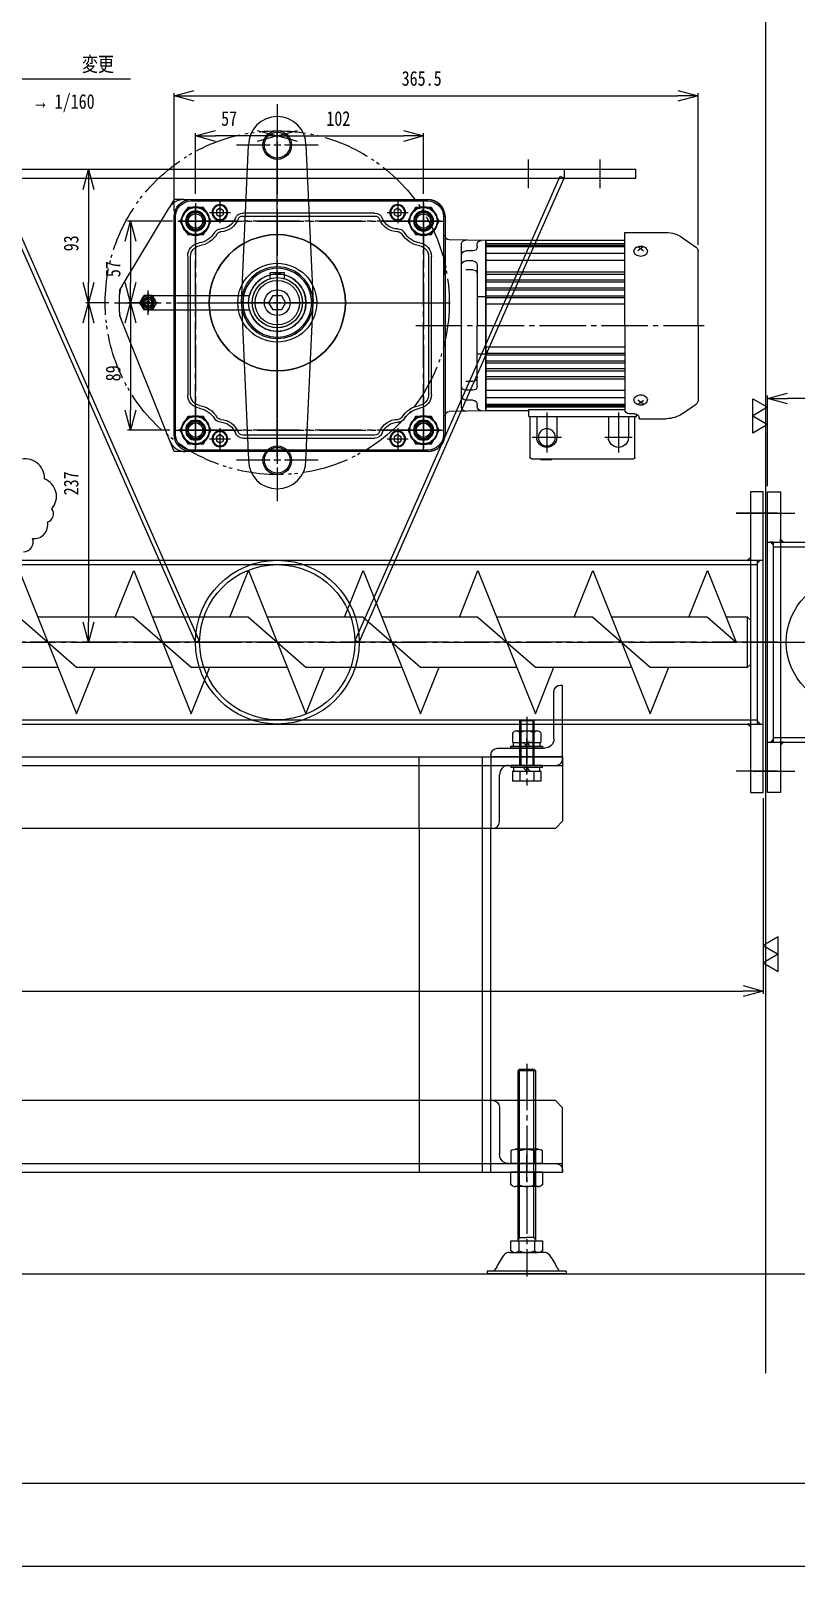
# Model space of a CAD drawing. Units: millimetres at full size. Extents: x -19442 to 19442, y -5866 to 5866.
# Drawn here: x 6519 to 7053, y 4195 to 5267 of the extents above; entities that cross this region are included whole.
import ezdxf
from ezdxf.enums import TextEntityAlignment as Align

# ---------------------------------------------------------------- set-up
doc = ezdxf.new("R2010")
doc.units = ezdxf.units.MM
doc.header["$LTSCALE"] = 3.6
doc.linetypes.add('CHAIN2', pattern=[12, 9, -1, 1, -1])
doc.linetypes.add('DOUBLE_CHAIN2', pattern=[12.8, 9, -1, 0.6, -0.6, 0.6, -1])
for name, color, linetype, lineweight in [('0-2_06_PHANTOM', 2, 'DOUBLE_CHAIN2', 9), ('0-3_04_HIDDEN', 7, 'Continuous', 9), ('0-4_05_CENTER', 2, 'CHAIN2', 9), ('0-5_08_DIM', 3, 'Continuous', 9), ('0-6_0', 2, 'Continuous', 9), ('0-7_10_DRAFT', 1, 'Continuous', 9), ('0-8_03_かくれ線', 5, 'Continuous', 9), ('0-9_04_中心線', 4, 'CHAIN2', 9), ('0-C_01_外形線', 134, 'Continuous', 9), ('0-D_02_細線', 6, 'Continuous', 9), ('0-E_10_補助線', 1, 'Continuous', 9), ('1-0_07_寸法線', 3, 'Continuous', 9), ('1-2_Defpoints', 134, 'Continuous', 9)]:
    doc.layers.add(name, color=color, linetype=linetype, lineweight=lineweight)
doc.styles.add('Arial', font='')
doc.styles.add('ＭＳ ゴシック', font='')
doc.styles.add('ＭＳ Ｐゴシック', font='')
doc.styles.get('Arial').set_extended_font_data('Arial')
doc.styles.get('ＭＳ ゴシック').set_extended_font_data('MS Gothic')
doc.styles.get('ＭＳ Ｐゴシック').set_extended_font_data('MS PGothic')

# ---------------------------------------------------------------- blocks, each defined once
blk = doc.blocks.new('A$C1A3C2C0C_1_1_1')
at = {"layer": '0-6_0', "color": 134}
for p, q in [((-9.815, 11), (9.815, 11)), ((-9.815, 4), (-9.815, 11)), ((-4.908, 4), (-4.908, 11)), ((4.907, 4), (4.907, 11)), ((9.815, 4), (9.815, 11)), ((-11, 1.5), (11, 1.5)), ((-11, 1.5), (-11, 0)), ((-11, 0), (11, 0)), ((9.815, 4), (-9.815, 4)), ((-9.25, 4), (-9.25, 1.5)), ((-5, -31), (-5, 0)), ((-4.188, -31), (-4.188, 0)), ((0, 1.5), (-2.5, 4)), ((0, 4), (2.5, 1.5)), ((4.188, -31), (4.188, 0)), ((5, -31), (5, 0)), ((9.25, 1.5), (9.25, 4)), ((11, 0), (11, 1.5)), ((-5, -31), (5, -31))]:
    blk.add_line(p, q, dxfattribs=at)
at = {"layer": '0-6_0', "color": 134, "linetype": 'CHAIN2'}
blk.add_line((0, -34), (0, 14), dxfattribs=at)
at = {"layer": '0-7_10_DRAFT', "style": 'ＭＳ ゴシック', "width": 1.8}
blk.add_text('BT-M10x35L,SW,PW', height=0.2199, dxfattribs=at).set_placement((5.1, 10.658), align=Align.BOTTOM_LEFT)
blk = doc.blocks.new('M10Nza_1_1_1')
at = {"layer": '0-6_0', "color": 134}
for p, q in [((-7.35, 12), (7.35, 12)), ((-9.8, 4), (-9.8, 10.687)), ((-9.8, 4), (9.8, 4)), ((-9.2, 1.5), (-9.2, 4)), ((-4.9, 4), (-4.9, 10.687)), ((0, 1.5), (-2.5, 4)), ((0, 4), (2.5, 1.5)), ((4.9, 10.687), (4.9, 4)), ((9.2, 4), (9.2, 1.5)), ((9.8, 10.687), (9.8, 4))]:
    blk.add_line(p, q, dxfattribs=at)
at = {"layer": '0-6_0', "color": 134, "linetype": 'CHAIN2'}
blk.add_line((0, 12), (0, 0), dxfattribs=at)
at = {"layer": '0-6_0', "color": 134}
blk.add_lwpolyline([(-11, 1.5), (11, 1.5), (11, 0), (-11, 0)], close=True, dxfattribs=at)
for centre, radius, start, end in [((-7.35, 9.058), 2.942, 33.626, 146.374), ((0, 2.2), 9.8, 60, 120), ((7.35, 9.058), 2.942, 33.626, 146.374)]:
    blk.add_arc(centre, radius, start, end, dxfattribs=at)
at = {"layer": '0-7_10_DRAFT', "style": 'ＭＳ ゴシック', "width": 1.8}
blk.add_text('M10', height=0.9164, dxfattribs=at).set_placement((0.256, 4.117), align=Align.BOTTOM_LEFT)
blk = doc.blocks.new('KK015066_54_5_1')
at = {"layer": '0-6_0', "color": 134}
for p, q in [((1.5, 50), (0, 50)), ((0, 0), (0, 50)), ((6, 12.5), (6, 45.5)), ((0, 0), (50, 0)), ((45.5, 6), (12.5, 6)), ((50, 1.5), (50, 0))]:
    blk.add_line(p, q, dxfattribs=at)
for centre, radius, start, end in [((1.5, 45.5), 4.5, 0, 90), ((12.5, 12.5), 6.5, 180, 270), ((45.5, 1.5), 4.5, 0, 90)]:
    blk.add_arc(centre, radius, start, end, dxfattribs=at)
blk = doc.blocks.new('A$C524B3920_1')
at = {"layer": '0-3_04_HIDDEN'}
for p, q in [((-631, 0), (-631, -290)), ((225, -50), (225, 0)), ((269, 0), (269, -290)), ((-675, -240), (-675, -290)), ((225, -240), (225, -290))]:
    blk.add_line(p, q, dxfattribs=at)
at = {"layer": '0-4_05_CENTER'}
for p, q in [((-600, -12.404), (-600, 6.43)), ((300, -12.404), (300, 6.43)), ((-760, -296.404), (-760, -277.57)), ((300, -296.404), (300, -277.57))]:
    blk.add_line(p, q, dxfattribs=at)
at = {"layer": '0-6_0', "color": 134}
for p, q in [((-675, -6), (325, -6)), ((-675, -45), (-675, -240)), ((-625, -240), (-625, -50)), ((225, -50), (225, -240)), ((275, -240), (275, -50)), ((-785, -284), (325, -284)), ((-675, -290), (-625, -290))]:
    blk.add_line(p, q, dxfattribs=at)
for points in [[(-675, 0), (325, 0), (325, -45), (320, -50), (-670, -50), (-675, -45)], [(-785, -290), (325, -290), (325, -245), (320, -240), (-780, -240), (-785, -245)]]:
    blk.add_lwpolyline(points, close=True, dxfattribs=at)
at = {"layer": '0-3_04_HIDDEN', "rotation": 270}
for p in [(-625, 0), (275, 0)]:
    blk.add_blockref('KK015066_54_5_1', p, dxfattribs=at)
at = {"layer": '0-3_04_HIDDEN', "xscale": -1, "rotation": 270}
for p in [(-625, -290), (275, -290)]:
    blk.add_blockref('KK015066_54_5_1', p, dxfattribs=at)
blk = doc.blocks.new('A$C2E193E39_1')
at = {"layer": '0-6_0'}
for p, q in [((11, 0), (-11, 0)), ((-5.5, 0), (-5.5, -8.9)), ((5.5, 0), (5.5, -8.9)), ((11, 0), (11, -8.9)), ((8.115, -10), (-8.115, -10)), ((11, -8.9), (9.943, -9.51))]:
    blk.add_line(p, q, dxfattribs=at)
blk.add_lwpolyline([(-9.943, -9.51), (-11, -8.9), (-11, 0)], dxfattribs=at)
for centre, radius, start, end in [((-8.115, -6.342), 3.658, 240, 315.63282), ((0, 4.3), 14.3, 247.38013, 292.61986), ((8.115, -6.342), 3.658, 224.36719, 300)]:
    blk.add_arc(centre, radius, start, end, dxfattribs=at)
blk = doc.blocks.new('KC-1275-A-4a_1')
at = {"layer": '0-4_05_CENTER'}
blk.add_line((0, 146.761), (0, -1.794), dxfattribs=at)
at = {"layer": '0-6_0'}
for p, q in [((-6, 142.052), (-5.053, 142.999)), ((-6, 25.499), (-6, 142.052)), ((-5.053, 25.499), (-5.053, 142.999)), ((-5.053, 142.999), (5.053, 142.999)), ((5.053, 25.499), (5.053, 142.999)), ((5.053, 142.999), (6, 142.052)), ((-11, 22.999), (11, 22.999)), ((-11, 16.099), (-11, 22.999)), ((-6, 23.499), (-6, 25.499)), ((-5.053, 25.499), (-6, 23.853)), ((-5.5, 22.999), (-5.5, 16.099)), ((-5.053, 25.499), (0, 25.499)), ((5.053, 25.499), (0, 25.499)), ((5.053, 25.499), (6, 23.853)), ((5.5, 22.999), (5.5, 16.099)), ((6, 25.499), (6, 23.499)), ((11, 22.999), (11, 16.099)), ((-12.075, 14.999), (0, 14.999)), ((-9.943, 15.489), (-11, 16.099)), ((-8.115, 14.999), (7.781, 15.014)), ((12.075, 14.999), (0, 14.999)), ((11, 16.099), (9.943, 15.489)), ((-27.5, 2), (-27.5, 0)), ((27.5, 2), (-27.5, 2)), ((27.5, 0), (-27.5, 0)), ((27.5, 2), (27.5, 0))]:
    blk.add_line(p, q, dxfattribs=at)
blk.add_lwpolyline([(-6, 142.052), (6, 142.052), (6, 25.499)], dxfattribs=at)
for centre, radius, start, end in [((-6.5, 23.499), 0.5, 270, 0), ((6.5, 23.499), 0.5, 180, 270), ((23.979, -16.929), 50, 143.2455, 155.56093), ((-12.075, 9.999), 5, 90, 143.2455), ((-8.115, 18.656), 3.658, 240, 315.63282), ((0, 29.299), 14.3, 247.38013, 292.61986), ((8.115, 18.656), 3.658, 224.36719, 300), ((12.075, 9.999), 5, 36.7545, 90), ((-23.979, -16.929), 50, 24.43907, 36.7545), ((-24.272, 4.999), 3, 270, 335.56093), ((24.272, 4.999), 3, 204.43907, 270)]:
    blk.add_arc(centre, radius, start, end, dxfattribs=at)
at = {"layer": '0-3_04_HIDDEN', "xscale": -1, "rotation": 180}
blk.add_blockref('A$C2E193E39_1', (0, 77), dxfattribs=at)
at = {"layer": '0-6_0'}
blk.add_blockref('A$C2E193E39_1', (0, 71), dxfattribs=at)
blk = doc.blocks.new('A$C741D14CE_1')
at = {"layer": '0-6_0', "rotation": 180}
blk.add_blockref('A$C1A3C2C0C_1_1_1', (300, -6), dxfattribs=at)
at = {"layer": '0-6_0'}
for name, p in [('M10Nza_1_1_1', (300, 6)), ('A$C524B3920_1', (0, 0)), ('KC-1275-A-4a_1', (300, -361))]:
    blk.add_blockref(name, p, dxfattribs=at)
blk = doc.blocks.new('A$C5B70685D_1')
at = {"layer": '0-6_0', "color": 134}
for p, q in [((1.5, 50), (0, 50)), ((0, 0), (0, 50)), ((6, 12.5), (6, 45.5)), ((0, 0), (50, 0)), ((45.5, 6), (12.5, 6)), ((50, 1.5), (50, 0))]:
    blk.add_line(p, q, dxfattribs=at)
for centre, radius, start, end in [((1.5, 45.5), 4.5, 0, 90), ((12.5, 12.5), 6.5, 180, 270), ((45.5, 1.5), 4.5, 0, 90)]:
    blk.add_arc(centre, radius, start, end, dxfattribs=at)
blk = doc.blocks.new('p1ba02')
at = {"layer": '0-5_08_DIM'}
for p, q in [((3, 0), (1.5, 2.5981)), ((1.5, 2.5981), (4.5, 2.5981)), ((4.5, 2.5981), (3, 0))]:
    blk.add_line(p, q, dxfattribs=at)
blk.add_lwpolyline([(-1.5, 2.5981), (1.5, 2.5981), (0, 0)], close=True, dxfattribs=at)
blk = doc.blocks.new('U1014')
at = {"layer": '0-9_04_中心線'}
for p, q in [((-10, 0), (-1.3, 0)), ((0, 1.3), (0, 10)), ((1.3, 0), (10, 0)), ((0, -10), (0, -1.3))]:
    blk.add_line(p, q, dxfattribs=at)
at = {"layer": '0-9_04_中心線', "linetype": 'Continuous'}
for p, q in [((-0.65, 0), (0.65, 0)), ((0, -0.65), (0, 0.65))]:
    blk.add_line(p, q, dxfattribs=at)
blk = doc.blocks.new('U1015')
at = {"layer": '0-9_04_中心線'}
for p, q in [((-10, 0), (-1.3, 0)), ((0, 1.3), (0, 10)), ((1.3, 0), (10, 0)), ((0, -10), (0, -1.3))]:
    blk.add_line(p, q, dxfattribs=at)
at = {"layer": '0-9_04_中心線', "linetype": 'Continuous'}
for p, q in [((-0.65, 0), (0.65, 0)), ((0, -0.65), (0, 0.65))]:
    blk.add_line(p, q, dxfattribs=at)
blk = doc.blocks.new('U1016')
at = {"layer": '0-9_04_中心線'}
for p, q in [((-10, 0), (-1.3, 0)), ((0, 1.3), (0, 10)), ((1.3, 0), (10, 0)), ((0, -10), (0, -1.3))]:
    blk.add_line(p, q, dxfattribs=at)
at = {"layer": '0-9_04_中心線', "linetype": 'Continuous'}
for p, q in [((-0.65, 0), (0.65, 0)), ((0, -0.65), (0, 0.65))]:
    blk.add_line(p, q, dxfattribs=at)
blk = doc.blocks.new('U1017')
at = {"layer": '0-9_04_中心線'}
for p, q in [((-10, 0), (-1.3, 0)), ((0, 1.3), (0, 10)), ((1.3, 0), (10, 0)), ((0, -10), (0, -1.3))]:
    blk.add_line(p, q, dxfattribs=at)
at = {"layer": '0-9_04_中心線', "linetype": 'Continuous'}
for p, q in [((-0.65, 0), (0.65, 0)), ((0, -0.65), (0, 0.65))]:
    blk.add_line(p, q, dxfattribs=at)
blk = doc.blocks.new('U1040')
at = {"layer": '0-9_04_中心線'}
for p, q in [((0, 4), (0, 60.5)), ((-60.5, 0), (-4, 0)), ((4, 0), (105.5, 0)), ((0, -92.5), (0, -4))]:
    blk.add_line(p, q, dxfattribs=at)
at = {"layer": '0-9_04_中心線', "linetype": 'Continuous'}
for p, q in [((-2, 0), (2, 0)), ((0, -2), (0, 2))]:
    blk.add_line(p, q, dxfattribs=at)
blk = doc.blocks.new('U1025')
at = {"layer": '0-6_0', "color": 134, "linetype": 'CHAIN2'}
for p, q in [((0, 2), (0, 13.5)), ((-13.5, 0), (-2, 0)), ((2, 0), (13.5, 0)), ((0, -13.5), (0, -2))]:
    blk.add_line(p, q, dxfattribs=at)
at = {"layer": '0-6_0', "color": 134}
for p, q in [((-1, 0), (1, 0)), ((0, -1), (0, 1))]:
    blk.add_line(p, q, dxfattribs=at)
blk = doc.blocks.new('U1026')
at = {"layer": '0-6_0', "color": 134, "linetype": 'CHAIN2'}
for p, q in [((0, 2), (0, 13.5)), ((-13.5, 0), (-2, 0)), ((2, 0), (13.5, 0)), ((0, -13.5), (0, -2))]:
    blk.add_line(p, q, dxfattribs=at)
at = {"layer": '0-6_0', "color": 134}
for p, q in [((-1, 0), (1, 0)), ((0, -1), (0, 1))]:
    blk.add_line(p, q, dxfattribs=at)
blk = doc.blocks.new('U1027')
at = {"layer": '0-6_0', "color": 134, "linetype": 'CHAIN2'}
for p, q in [((0, 2), (0, 13.5)), ((-13.5, 0), (-2, 0)), ((2, 0), (13.5, 0)), ((0, -13.5), (0, -2))]:
    blk.add_line(p, q, dxfattribs=at)
at = {"layer": '0-6_0', "color": 134}
for p, q in [((-1, 0), (1, 0)), ((0, -1), (0, 1))]:
    blk.add_line(p, q, dxfattribs=at)
blk = doc.blocks.new('U1036')
at = {"layer": '0-9_04_中心線'}
for p, q in [((0, 15.52), (0, 75.5)), ((-113.5, 0), (-15.52, 0)), ((15.52, 0), (120.5, 0)), ((0, -107.5), (0, -15.52))]:
    blk.add_line(p, q, dxfattribs=at)
at = {"layer": '0-9_04_中心線', "linetype": 'Continuous'}
for p, q in [((-7.76, 0), (7.76, 0)), ((0, -7.76), (0, 7.76))]:
    blk.add_line(p, q, dxfattribs=at)
blk = doc.blocks.new('U1037')
at = {"layer": '0-9_04_中心線'}
for p, q in [((-10, 0), (-1.3, 0)), ((0, 1.3), (0, 10)), ((1.3, 0), (10, 0)), ((0, -10), (0, -1.3))]:
    blk.add_line(p, q, dxfattribs=at)
at = {"layer": '0-9_04_中心線', "linetype": 'Continuous'}
for p, q in [((-0.65, 0), (0.65, 0)), ((0, -0.65), (0, 0.65))]:
    blk.add_line(p, q, dxfattribs=at)
blk = doc.blocks.new('U1039')
at = {"layer": '0-9_04_中心線'}
for p, q in [((-10, 0), (-1.3, 0)), ((0, 1.3), (0, 10)), ((1.3, 0), (10, 0)), ((0, -10), (0, -1.3))]:
    blk.add_line(p, q, dxfattribs=at)
at = {"layer": '0-9_04_中心線', "linetype": 'Continuous'}
for p, q in [((-0.65, 0), (0.65, 0)), ((0, -0.65), (0, 0.65))]:
    blk.add_line(p, q, dxfattribs=at)
blk = doc.blocks.new('U1034')
at = {"layer": '0-9_04_中心線'}
for p, q in [((-10, 0), (-1.3, 0)), ((0, 1.3), (0, 10)), ((1.3, 0), (10, 0)), ((0, -10), (0, -1.3))]:
    blk.add_line(p, q, dxfattribs=at)
at = {"layer": '0-9_04_中心線', "linetype": 'Continuous'}
for p, q in [((-0.65, 0), (0.65, 0)), ((0, -0.65), (0, 0.65))]:
    blk.add_line(p, q, dxfattribs=at)
blk = doc.blocks.new('U1035')
at = {"layer": '0-9_04_中心線'}
for p, q in [((-10, 0), (-1.3, 0)), ((0, 1.3), (0, 10)), ((1.3, 0), (10, 0)), ((0, -10), (0, -1.3))]:
    blk.add_line(p, q, dxfattribs=at)
at = {"layer": '0-9_04_中心線', "linetype": 'Continuous'}
for p, q in [((-0.65, 0), (0.65, 0)), ((0, -0.65), (0, 0.65))]:
    blk.add_line(p, q, dxfattribs=at)
blk = doc.blocks.new('U1038')
at = {"layer": '0-9_04_中心線'}
for p, q in [((-8.5, 0), (-1, 0)), ((0, 1), (0, 8.5)), ((1, 0), (8.5, 0)), ((0, -8.5), (0, -1))]:
    blk.add_line(p, q, dxfattribs=at)
at = {"layer": '0-9_04_中心線', "linetype": 'Continuous'}
for p, q in [((-0.5, 0), (0.5, 0)), ((0, -0.5), (0, 0.5))]:
    blk.add_line(p, q, dxfattribs=at)
blk = doc.blocks.new('U1022')
at = {"layer": '0-9_04_中心線'}
for p, q in [((0, 15.52), (0, 75.5)), ((-113.5, 0), (-15.52, 0)), ((15.52, 0), (120.5, 0)), ((0, -107.5), (0, -15.52))]:
    blk.add_line(p, q, dxfattribs=at)
at = {"layer": '0-9_04_中心線', "linetype": 'Continuous'}
for p, q in [((-7.76, 0), (7.76, 0)), ((0, -7.76), (0, 7.76))]:
    blk.add_line(p, q, dxfattribs=at)
blk = doc.blocks.new('U1028')
at = {"layer": '0-9_04_中心線'}
for p, q in [((-10, 0), (-1.3, 0)), ((0, 1.3), (0, 10)), ((1.3, 0), (10, 0)), ((0, -10), (0, -1.3))]:
    blk.add_line(p, q, dxfattribs=at)
at = {"layer": '0-9_04_中心線', "linetype": 'Continuous'}
for p, q in [((-0.65, 0), (0.65, 0)), ((0, -0.65), (0, 0.65))]:
    blk.add_line(p, q, dxfattribs=at)
blk = doc.blocks.new('U1019')
at = {"layer": '0-9_04_中心線'}
for p, q in [((-10, 0), (-1.3, 0)), ((0, 1.3), (0, 10)), ((1.3, 0), (10, 0)), ((0, -10), (0, -1.3))]:
    blk.add_line(p, q, dxfattribs=at)
at = {"layer": '0-9_04_中心線', "linetype": 'Continuous'}
for p, q in [((-0.65, 0), (0.65, 0)), ((0, -0.65), (0, 0.65))]:
    blk.add_line(p, q, dxfattribs=at)
blk = doc.blocks.new('U1020')
at = {"layer": '0-9_04_中心線'}
for p, q in [((-10, 0), (-1.3, 0)), ((0, 1.3), (0, 10)), ((1.3, 0), (10, 0)), ((0, -10), (0, -1.3))]:
    blk.add_line(p, q, dxfattribs=at)
at = {"layer": '0-9_04_中心線', "linetype": 'Continuous'}
for p, q in [((-0.65, 0), (0.65, 0)), ((0, -0.65), (0, 0.65))]:
    blk.add_line(p, q, dxfattribs=at)
blk = doc.blocks.new('U1021')
at = {"layer": '0-9_04_中心線'}
for p, q in [((-10, 0), (-1.3, 0)), ((0, 1.3), (0, 10)), ((1.3, 0), (10, 0)), ((0, -10), (0, -1.3))]:
    blk.add_line(p, q, dxfattribs=at)
at = {"layer": '0-9_04_中心線', "linetype": 'Continuous'}
for p, q in [((-0.65, 0), (0.65, 0)), ((0, -0.65), (0, 0.65))]:
    blk.add_line(p, q, dxfattribs=at)
blk = doc.blocks.new('U1018')
at = {"layer": '0-9_04_中心線'}
for p, q in [((-8.5, 0), (-1, 0)), ((0, 1), (0, 8.5)), ((1, 0), (8.5, 0)), ((0, -8.5), (0, -1))]:
    blk.add_line(p, q, dxfattribs=at)
at = {"layer": '0-9_04_中心線', "linetype": 'Continuous'}
for p, q in [((-0.5, 0), (0.5, 0)), ((0, -0.5), (0, 0.5))]:
    blk.add_line(p, q, dxfattribs=at)
blk = doc.blocks.new('U1032')
at = {"layer": '0-9_04_中心線'}
for p, q in [((0, 15.52), (0, 75.5)), ((-113.5, 0), (-15.52, 0)), ((15.52, 0), (120.5, 0)), ((0, -107.5), (0, -15.52))]:
    blk.add_line(p, q, dxfattribs=at)
at = {"layer": '0-9_04_中心線', "linetype": 'Continuous'}
for p, q in [((-7.76, 0), (7.76, 0)), ((0, -7.76), (0, 7.76))]:
    blk.add_line(p, q, dxfattribs=at)
blk = doc.blocks.new('U1033')
at = {"layer": '0-9_04_中心線'}
for p, q in [((-10, 0), (-1.3, 0)), ((0, 1.3), (0, 10)), ((1.3, 0), (10, 0)), ((0, -10), (0, -1.3))]:
    blk.add_line(p, q, dxfattribs=at)
at = {"layer": '0-9_04_中心線', "linetype": 'Continuous'}
for p, q in [((-0.65, 0), (0.65, 0)), ((0, -0.65), (0, 0.65))]:
    blk.add_line(p, q, dxfattribs=at)
blk = doc.blocks.new('U1029')
at = {"layer": '0-9_04_中心線'}
for p, q in [((-10, 0), (-1.3, 0)), ((0, 1.3), (0, 10)), ((1.3, 0), (10, 0)), ((0, -10), (0, -1.3))]:
    blk.add_line(p, q, dxfattribs=at)
at = {"layer": '0-9_04_中心線', "linetype": 'Continuous'}
for p, q in [((-0.65, 0), (0.65, 0)), ((0, -0.65), (0, 0.65))]:
    blk.add_line(p, q, dxfattribs=at)
blk = doc.blocks.new('U1030')
at = {"layer": '0-9_04_中心線'}
for p, q in [((-10, 0), (-1.3, 0)), ((0, 1.3), (0, 10)), ((1.3, 0), (10, 0)), ((0, -10), (0, -1.3))]:
    blk.add_line(p, q, dxfattribs=at)
at = {"layer": '0-9_04_中心線', "linetype": 'Continuous'}
for p, q in [((-0.65, 0), (0.65, 0)), ((0, -0.65), (0, 0.65))]:
    blk.add_line(p, q, dxfattribs=at)
blk = doc.blocks.new('U1031')
at = {"layer": '0-9_04_中心線'}
for p, q in [((-10, 0), (-1.3, 0)), ((0, 1.3), (0, 10)), ((1.3, 0), (10, 0)), ((0, -10), (0, -1.3))]:
    blk.add_line(p, q, dxfattribs=at)
at = {"layer": '0-9_04_中心線', "linetype": 'Continuous'}
for p, q in [((-0.65, 0), (0.65, 0)), ((0, -0.65), (0, 0.65))]:
    blk.add_line(p, q, dxfattribs=at)
blk = doc.blocks.new('GM-SHYF-RH 0.4kW、1／160、＊＊V、60Hza_1')
at = {"layer": '0-6_0'}
for p, q in [((60, 72), (-105, 72)), ((60, 71), (-105, 71)), ((-84, 65.886), (-86.5, 64.443)), ((-86.5, 61.556), (-86.5, 64.443)), ((-84, 65.886), (-81.5, 64.443)), ((-81.5, 64.443), (-81.5, 61.556)), ((40, 65.886), (37.5, 64.443)), ((37.5, 61.556), (37.5, 64.443)), ((40, 65.886), (42.5, 64.443)), ((42.5, 64.443), (42.5, 61.556)), ((-117, 60), (-117, -92)), ((-116, 60), (-116, -92)), ((-84, 60.113), (-86.5, 61.556)), ((-81.5, 61.556), (-84, 60.113)), ((-68.094, 62.5), (24.094, 62.5)), ((24.094, 60.5), (-68.094, 60.5)), ((40, 60.113), (37.5, 61.556)), ((42.5, 61.556), (40, 60.113)), ((71, -92), (71, 60)), ((72, -92), (72, 60)), ((-282.666, 45.383), (-292.392, 38.573)), ((-242.5, 49), (-271.194, 49)), ((-242.5, -16), (-242.5, 49)), ((-242.5, 43.5), (-145.5, 43.5)), ((-175.5, 43.5), (-145.5, 43.5)), ((-145.5, 43.483), (-119.948, 43.937)), ((-145.5, -16), (-145.5, 43.5)), ((-145.5, 43.5), (-145.5, -16)), ((-293.5, -16), (-293.5, 36.443)), ((-255.5, 38.916), (-253.5, 37.74)), ((-253.5, 37.74), (-255.5, 36.088)), ((-242.5, 41), (-145.5, 41)), ((-242.5, 40), (-145.5, 40)), ((-242.5, 39), (-145.5, 39)), ((-242.5, 34.316), (-145.5, 34.316)), ((-139.5, 39.5), (-139.5, 40.5)), ((-139.5, 39.5), (-139.5, 39.096)), ((-136.5, 36.096), (-131.5, 36.096)), ((-128.5, -72.739), (-128.5, 40.739)), ((-117, 19.446), (-117, 33.227)), ((-107.5, -64.322), (-107.5, 32.322)), ((-105.5, 32.322), (-105.5, -64.322)), ((60.5, -64.322), (60.5, 32.322)), ((62.5, 32.322), (62.5, -64.322)), ((-242.5, 29.366), (-145.5, 29.366)), ((-139.5, 26.185), (-139.5, -16)), ((-136.5, 29.185), (-131.5, 29.185)), ((-136.5, 23.001), (-131.5, 23.001)), ((-242.5, 21.319), (-145.5, 21.319)), ((-242.5, 19.715), (-145.5, 19.715)), ((-242.5, 15.751), (-145.5, 15.751)), ((-242.5, 14.283), (-145.5, 14.283)), ((5, 16.771), (5, 20.8)), ((-242.5, 10.192), (-145.5, 10.192)), ((-242.5, 8.83), (-145.5, 8.83)), ((-242.5, 4.64), (-145.5, 4.64)), ((-242.5, 3.373), (-145.5, 3.373)), ((-145.5, 4), (-139.5, 4)), ((-242.5, -1), (-145.5, -1)), ((-293.5, -16), (-293.5, -68.443)), ((-242.5, -16), (-242.5, -74.619)), ((-145.5, -16), (-145.5, -75.5)), ((-145.5, -75.5), (-145.5, -16)), ((-139.5, -58.185), (-139.5, -16)), ((-242.5, -31), (-145.5, -31)), ((-242.5, -35.373), (-145.5, -35.373)), ((-242.5, -36.639), (-145.5, -36.639)), ((-242.5, -40.83), (-145.5, -40.83)), ((-242.5, -42.192), (-145.5, -42.192)), ((-145.5, -36), (-139.5, -36)), ((-242.5, -46.282), (-145.5, -46.282)), ((-242.5, -47.751), (-145.5, -47.751)), ((-242.5, -51.714), (-145.5, -51.714)), ((-242.5, -53.319), (-145.5, -53.319)), ((-117, -51.446), (-117, -65.226)), ((-242.5, -61.366), (-145.5, -61.366)), ((-136.5, -55.001), (-131.5, -55.001)), ((-136.5, -61.185), (-131.5, -61.185)), ((-282.666, -77.383), (-292.392, -70.573)), ((-253.5, -69.74), (-255.5, -68.087)), ((-255.5, -70.916), (-253.5, -69.74)), ((-242.5, -66.315), (-145.5, -66.315)), ((-242.5, -71), (-145.5, -71)), ((-242.5, -72), (-145.5, -72)), ((-242.5, -73), (-145.5, -73)), ((-175.5, -74.5), (-242.5, -74.5)), ((-175.5, -79.5), (-175.5, -74.5)), ((-139.5, -71.5), (-139.5, -71.096)), ((-139.5, -71.5), (-139.5, -71.096)), ((-139.5, -71.5), (-139.5, -72.5)), ((-136.5, -68.096), (-131.5, -68.096)), ((-252.5, -81), (-271.194, -81)), ((-252.5, -81), (-252.5, -80.619)), ((-250.5, -79.5), (-250.5, -77.791)), ((-175.5, -79.5), (-250.5, -79.5)), ((-249.5, -77.619), (-245.5, -77.619)), ((-249.5, -108), (-249.5, -79.5)), ((-245, -79.5), (-245, -94)), ((-231, -79.5), (-231, -94)), ((-195, -79.5), (-195, -94)), ((-181, -79.5), (-181, -94)), ((-176.5, -108), (-176.5, -79.5)), ((-175.5, -75.5), (-145.5, -75.5)), ((-145.5, -75.482), (-119.948, -75.937)), ((-84, -92.114), (-86.5, -93.557)), ((-86.5, -96.444), (-86.5, -93.557)), ((-84, -97.887), (-86.5, -96.444)), ((-84, -92.114), (-81.5, -93.557)), ((-81.5, -96.444), (-84, -97.887)), ((-81.5, -93.557), (-81.5, -96.444)), ((-68.094, -92.5), (24.094, -92.5)), ((24.094, -94.5), (-68.094, -94.5)), ((40, -92.114), (37.5, -93.557)), ((37.5, -96.444), (37.5, -93.557)), ((40, -97.887), (37.5, -96.444)), ((40, -92.114), (42.5, -93.557)), ((42.5, -96.444), (40, -97.887)), ((42.5, -93.557), (42.5, -96.444)), ((-105, -103), (60, -103)), ((-105, -104), (60, -104)), ((-177.5, -109), (-248.5, -109)), ((-191.5, -109), (-191.5, -109.5)), ((-183.5, -109.5), (-191.5, -109.5)), ((-186, -109), (-186, -109.5)), ((-183.5, -109), (-183.5, -109.5))]:
    blk.add_line(p, q, dxfattribs=at)
at = {"layer": '0-6_0', "linetype": 'CHAIN2'}
for p, q in [((-102, 69.465), (-102, 44.535)), ((-84, 70.384), (-84, 55.615)), ((0, 65.361), (0, -65.361)), ((40, 70.384), (40, 55.615)), ((57, 69.465), (57, 44.535)), ((-89.535, 57), (-114.465, 57)), ((-76.615, 63), (-91.385, 63)), ((47.385, 63), (32.615, 63)), ((69.465, 57), (44.535, 57)), ((65.361, 0), (-65.361, 0)), ((-96.56, -16), (-297.811, -16)), ((-238, -76.716), (-238, -104.695)), ((-188, -76.716), (-188, -104.695)), ((-102, -76.535), (-102, -101.465)), ((57, -76.535), (57, -101.465)), ((-247.595, -94), (-228.406, -94)), ((-198.187, -94), (-177.813, -94)), ((-89.535, -89), (-114.465, -89)), ((-76.615, -95), (-91.385, -95)), ((-84, -87.616), (-84, -102.385)), ((47.385, -95), (32.615, -95)), ((40, -87.616), (40, -102.385)), ((69.465, -89), (44.535, -89))]:
    blk.add_line(p, q, dxfattribs=at)
at = {"layer": '0-6_0'}
for points in [[(-248.8, 35.924), (-248.891, 36.627), (-249.158, 37.303), (-249.592, 37.926), (-250.177, 38.472), (-250.889, 38.92), (-251.702, 39.253), (-252.583, 39.458), (-253.5, 39.527), (-254.417, 39.458), (-255.299, 39.253), (-256.111, 38.92), (-256.824, 38.472), (-257.408, 37.926), (-257.842, 37.303), (-258.11, 36.627), (-258.2, 35.924), (-258.11, 35.221), (-257.842, 34.545), (-257.408, 33.922), (-256.824, 33.376), (-256.111, 32.928), (-255.299, 32.595), (-254.417, 32.39), (-253.5, 32.32), (-252.583, 32.39), (-251.702, 32.595), (-250.889, 32.928), (-250.177, 33.376), (-249.592, 33.922), (-249.158, 34.545), (-248.891, 35.221)], [(-248.8, -67.923), (-248.891, -67.22), (-249.158, -66.544), (-249.592, -65.922), (-250.177, -65.375), (-250.889, -64.927), (-251.702, -64.594), (-252.583, -64.389), (-253.5, -64.32), (-254.417, -64.389), (-255.299, -64.594), (-256.111, -64.927), (-256.824, -65.375), (-257.408, -65.922), (-257.842, -66.544), (-258.11, -67.22), (-258.2, -67.923), (-258.11, -68.626), (-257.842, -69.302), (-257.408, -69.925), (-256.824, -70.471), (-256.111, -70.919), (-255.299, -71.252), (-254.417, -71.457), (-253.5, -71.527), (-252.583, -71.457), (-251.702, -71.252), (-250.889, -70.919), (-250.177, -70.471), (-249.592, -69.925), (-249.158, -69.302), (-248.891, -68.626)]]:
    blk.add_lwpolyline(points, close=True, dxfattribs=at)
for points in [[(-251.5, 38.916), (-253.5, 37.74), (-251.5, 36.088)], [(-5, 16.771), (-5, 20.8), (5, 20.8)], [(-251.5, -70.916), (-253.5, -69.74), (-251.5, -68.087)]]:
    blk.add_lwpolyline(points, dxfattribs=at)
for centre, radius in [((-102, 57), 10), ((-84, 63), 5.5), ((-84, 63), 5), ((40, 63), 5.5), ((40, 63), 5), ((57, 57), 10), ((-102, 57), 7), ((57, 57), 7), ((0, 0), 47.5), ((0, 0), 24), ((-102, -89), 10), ((-102, -89), 7), ((57, -89), 10), ((57, -89), 7), ((-188, -94), 6), ((-84, -95), 5.5), ((-84, -95), 5), ((40, -95), 5.5), ((40, -95), 5)]:
    blk.add_circle(centre, radius, dxfattribs=at)
for centre, radius, start, end in [((-105, 60), 12, 90, 180), ((-105, 60), 11, 90, 180), ((60, 60), 12, 0, 90), ((60, 60), 11, 0, 90), ((-84, 63), 13.5, 269.62489, 339.3338), ((-84, 63), 11.5, 269.62489, 339.3338), ((-68.094, 57), 5.5, 90, 159.3338), ((-68.094, 57), 3.5, 90, 159.3338), ((24.094, 57), 5.5, 20.6662, 90), ((24.094, 57), 3.5, 20.6662, 90), ((40, 63), 13.5, 200.6662, 266.95528), ((40, 63), 11.5, 200.6662, 266.95528), ((-271.194, 29), 20, 90, 125), ((-142.5, 40.5), 3, 0, 90), ((-131.5, 40.739), 3, 0, 90.98117), ((-120, 46.937), 3, 271, 0), ((-102, 57), 15.5, 279.2069, 328.41203), ((-102, 57), 17.5, 279.2069, 328.41203), ((-84.111, 46), 5.5, 89.62489, 148.41203), ((-84.111, 46), 3.5, 89.62489, 148.41203), ((39.097, 46.024), 3.5, 31.5123, 86.95528), ((39.097, 46.024), 5.5, 31.5123, 86.95528), ((57, 57), 17.5, 211.5123, 260.7931), ((57, 57), 15.5, 211.5123, 260.7931), ((-290.9, 36.443), 2.6, 125, 180), ((-136.5, 39.096), 3, 180, 270), ((-131.5, 33.096), 3, 0, 90), ((-98, 32.322), 9.5, 99.2069, 180), ((-98, 32.322), 7.5, 99.2069, 180), ((53, 32.322), 7.5, 0, 80.7931), ((53, 32.322), 9.5, 0, 80.7931), ((-136.5, 26.185), 3, 90, 180), ((-136.5, 20.001), 3, 90, 180), ((-131.5, 26.185), 3, 0, 90), ((0, 0), 17.5, 106.60155, 73.39845), ((-136.5, -52.001), 3, 180, 270), ((-136.5, -58.185), 3, 180, 270), ((-131.5, -58.185), 3, 270, 0), ((-290.9, -68.443), 2.6, 180, 235), ((-245.5, -74.619), 3, 270, 0), ((-142.5, -72.5), 3, 270, 0), ((-136.5, -71.096), 3, 90, 180), ((-131.5, -72.739), 3, 269.01883, 0), ((-131.5, -65.096), 3, 270, 0), ((-98, -64.322), 9.5, 180, 260.7931), ((-98, -64.322), 7.5, 180, 260.7931), ((-102, -89), 15.5, 31.58598, 80.7931), ((-102, -89), 17.5, 31.58598, 80.7931), ((57, -89), 17.5, 99.2069, 148.48976), ((57, -89), 15.5, 99.2069, 148.48976), ((53, -64.322), 7.5, 279.2069, 0), ((53, -64.322), 9.5, 279.2069, 0), ((-271.194, -61), 20, 235, 270), ((-249.5, -80.619), 3, 90, 180), ((-120, -78.937), 3, 0, 89), ((-84.111, -78.001), 5.5, 211.58598, 270.37383), ((-84.111, -78.001), 3.5, 211.58598, 270.37383), ((-84, -95), 13.5, 20.66844, 90.37383), ((-84, -95), 11.5, 20.66844, 90.37383), ((40, -95), 13.5, 93.04605, 159.33156), ((40, -95), 11.5, 93.04605, 159.33156), ((39.097, -78.024), 3.5, 273.04605, 328.48976), ((39.097, -78.024), 5.5, 273.04605, 328.48976), ((-238, -94), 7, 180, 0), ((-188, -94), 7, 180, 0), ((-105, -92), 12, 180, 270), ((-105, -92), 11, 180, 270), ((-68.094, -89), 5.5, 200.66844, 270), ((-68.094, -89), 3.5, 200.66844, 270), ((24.094, -89), 3.5, 270, 339.33156), ((24.094, -89), 5.5, 270, 339.33156), ((60, -92), 11, 270, 0), ((60, -92), 12, 270, 0), ((-248.5, -108), 1, 180, 270), ((-177.5, -108), 1, 270, 0)]:
    blk.add_arc(centre, radius, start, end, dxfattribs=at)
blk = doc.blocks.new('A$C35045EA2_1')
at = {"layer": '0-6_0', "color": 134, "linetype": 'CHAIN2'}
for p, q in [((0, -12), (0, 12)), ((-12, 0), (12, 0))]:
    blk.add_line(p, q, dxfattribs=at)
at = {"layer": '0-6_0', "color": 134}
blk.add_lwpolyline([(2.887, -5), (-2.887, -5), (-5.773, 0), (-2.887, 5), (2.887, 5), (5.773, 0)], close=True, dxfattribs=at)
blk.add_circle((0, 0), 9, dxfattribs=at)
at = {"layer": '0-7_10_DRAFT', "style": 'ＭＳ ゴシック', "width": 2}
blk.add_text('CS-M12', height=0.2199, dxfattribs=at).set_placement((-0.698, -0.465), align=Align.BOTTOM_LEFT)
blk = doc.blocks.new('A$C78E2109B_1')
at = {"layer": '0-6_0', "xscale": -1}
blk.add_blockref('GM-SHYF-RH 0.4kW、1／160、＊＊V、60Hza_1', (0, 0), dxfattribs=at)
at = {"layer": '0-6_0'}
blk.add_blockref('A$C35045EA2_1', (0, 0), dxfattribs=at)
blk = doc.blocks.new('U1045')
at = {"layer": '0-9_04_中心線'}
for p, q in [((0, 9), (0, 48.5)), ((-48.5, 0), (-9, 0)), ((9, 0), (48.5, 0)), ((0, -48.5), (0, -9))]:
    blk.add_line(p, q, dxfattribs=at)
at = {"layer": '0-9_04_中心線', "linetype": 'Continuous'}
for p, q in [((-4.5, 0), (4.5, 0)), ((0, -4.5), (0, 4.5))]:
    blk.add_line(p, q, dxfattribs=at)
blk = doc.blocks.new('U1150')
at = {"layer": '0-9_04_中心線'}
for p, q in [((0, 5), (0, 28.5)), ((-28.5, 0), (-5, 0)), ((5, 0), (28.5, 0)), ((0, -28.5), (0, -5))]:
    blk.add_line(p, q, dxfattribs=at)
at = {"layer": '0-9_04_中心線', "linetype": 'Continuous'}
for p, q in [((-2.5, 0), (2.5, 0)), ((0, -2.5), (0, 2.5))]:
    blk.add_line(p, q, dxfattribs=at)
blk = doc.blocks.new('U1148')
at = {"layer": '0-9_04_中心線'}
for p, q in [((0, 5), (0, 108.5)), ((-28.5, 0), (-5, 0)), ((5, 0), (28.5, 0)), ((0, -108.5), (0, -5))]:
    blk.add_line(p, q, dxfattribs=at)
at = {"layer": '0-9_04_中心線', "linetype": 'Continuous'}
for p, q in [((-2.5, 0), (2.5, 0)), ((0, -2.5), (0, 2.5))]:
    blk.add_line(p, q, dxfattribs=at)
blk = doc.blocks.new('U1149')
at = {"layer": '0-9_04_中心線'}
for p, q in [((0, 5), (0, 28.5)), ((-28.5, 0), (-5, 0)), ((5, 0), (28.5, 0)), ((0, -28.5), (0, -5))]:
    blk.add_line(p, q, dxfattribs=at)
at = {"layer": '0-9_04_中心線', "linetype": 'Continuous'}
for p, q in [((-2.5, 0), (2.5, 0)), ((0, -2.5), (0, 2.5))]:
    blk.add_line(p, q, dxfattribs=at)
blk = doc.blocks.new('_Open30')
at = {"layer": '0-5_08_DIM', "color": 4}
blk.add_line((0, 0), (-1, 0), dxfattribs=at)
blk.add_lwpolyline([(-1, 0.26795), (0, 0), (-1, -0.26795)], dxfattribs=at)

msp = doc.modelspace()

# ---------------------------------------------------------------- linework, layer by layer
at = {"layer": '0-2_06_PHANTOM', "color": 7}
msp.add_circle((6690.742, 5077.1), 120, dxfattribs=at)
at = {"layer": '0-6_0', "color": 134}
for p, q in [((6633.592, 4840.096), (6490.742, 5164.096)), ((6871.564, 5120.6), (6890.742, 5164.1)), ((6582.467, 5088.959), (6615.243, 5143.298)), ((6582.467, 5088.959), (6615.243, 5143.298)), ((6582.467, 5088.959), (6615.243, 5143.298)), ((6580.742, 5070.411), (6580.742, 5082.761)), ((6580.742, 5070.411), (6580.742, 5082.761)), ((6580.742, 5070.411), (6580.742, 5082.761)), ((6594.969, 5077.1), (6597.856, 5082.1)), ((6603.629, 5082.1), (6597.856, 5082.1)), ((6606.516, 5077.1), (6603.629, 5082.1)), ((6597.856, 5072.1), (6594.969, 5077.1)), ((6603.629, 5072.1), (6597.856, 5072.1)), ((6606.516, 5077.1), (6603.629, 5072.1)), ((6615.725, 4980.643), (6581.601, 5065.954)), ((6615.725, 4980.643), (6581.601, 5065.954)), ((6615.725, 4980.643), (6581.601, 5065.954)), ((6747.892, 4840.1), (6818.945, 5001.255)), ((7010.74, 4930.1), (7039.74, 4930.1)), ((7041.74, 4910), (8313.74, 4910)), ((6329.74, 4897.25), (7020.74, 4897.25)), ((5945.74, 4782.95), (6883.74, 4782.95)), ((6886.74, 4782.95), (6889.74, 4782.95)), ((6889.74, 4782.95), (7020.74, 4782.95)), ((7041.74, 4770.2), (8122.74, 4770.2)), ((5023.401, 4399.1), (9146.738, 4399.1))]:
    msp.add_line(p, q, dxfattribs=at)
for points in [[(6440.742, 5164.1), (6940.742, 5164.1), (6940.742, 5170.1), (6440.742, 5170.1)], [(7020.74, 4735.1), (7029.74, 4735.1), (7029.74, 4945.1), (7020.74, 4945.1)], [(7041.74, 4735.1), (7032.74, 4735.1), (7032.74, 4945.1), (7041.74, 4945.1)]]:
    msp.add_lwpolyline(points, close=True, dxfattribs=at)
at = {"layer": '0-6_0', "color": 3}
for points in [[(7036.74, 4908), (7036.74, 4910), (7034.74, 4910)], [(7043.74, 4910), (7041.74, 4910), (7041.74, 4912)], [(7020.74, 4897.25), (7018.74, 4897.25), (7020.74, 4899.25)], [(7025.74, 4897.25), (7027.74, 4897.25), (7025.74, 4895.25)], [(7020.74, 4782.95), (7018.74, 4782.95), (7020.74, 4780.95)], [(7025.74, 4782.95), (7027.74, 4782.95), (7025.74, 4784.95)], [(7036.74, 4772.2), (7036.74, 4770.2), (7034.74, 4770.2)], [(7043.74, 4770.2), (7041.74, 4770.2), (7041.74, 4768.2)]]:
    msp.add_lwpolyline(points, close=True, dxfattribs=at)
at = {"layer": '0-6_0', "color": 134}
for centre, radius in [((6633.742, 5134.1), 6.5), ((6792.742, 5134.1), 6.5), ((6600.742, 5077.1), 3.3), ((6600.742, 5077.1), 2.4), ((6600.742, 5077.1), 1.049), ((6633.742, 4988.1), 6.5), ((6792.742, 4988.1), 6.5), ((6690.742, 4840.1), 57.15), ((6690.742, 4840.1), 54.15), ((7090.74, 4840.1), 45)]:
    msp.add_circle(centre, radius, dxfattribs=at)
for centre, start, end in [((6625.518, 5137.1), 90, 148.90269), ((6625.518, 5137.1), 90, 148.90269), ((6625.518, 5137.1), 90, 148.90269), ((6592.742, 5082.761), 148.90269, 180), ((6592.742, 5082.761), 148.90269, 180), ((6592.742, 5082.761), 148.90269, 180), ((6592.742, 5070.411), 180, 201.80141), ((6592.742, 5070.411), 180, 201.80141), ((6592.742, 5070.411), 180, 201.80141), ((6626.867, 4985.1), 201.80141, 270), ((6626.867, 4985.1), 201.80141, 270), ((6626.867, 4985.1), 201.80141, 270)]:
    msp.add_arc(centre, 12, start, end, dxfattribs=at)
at = {"layer": '0-6_0', "color": 7}
for centre, radius, start, end in [((6514.79, 4954.596), 13.572, 357.61189, 107.61189), ((6523.676, 4941.826), 13.069, 319.0447, 69.0447), ((6528.715, 4929.678), 6.014, 286.55432, 36.55432), ((6521.233, 4921.839), 9.426, 262.70853, 12.70853), ((6513.646, 4909.999), 6.858, 271.29343, 21.29343)]:
    msp.add_arc(centre, radius, start, end, dxfattribs=at)
at = {"layer": '0-8_03_かくれ線'}
for p, q in [((6665.742, 5077.1), (6670.742, 5187.1)), ((6710.742, 5187.1), (6715.742, 5077.1)), ((6890.742, 5170.1), (6890.742, 5164.1)), ((6625.518, 5149.1), (6795.742, 5149.1)), ((6625.518, 5149.1), (6795.742, 5149.1)), ((6625.518, 5149.1), (6795.742, 5149.1)), ((6628.258, 5143.6), (6622.773, 5134.1)), ((6639.227, 5143.6), (6628.258, 5143.6)), ((6644.712, 5134.1), (6639.227, 5143.6)), ((6787.258, 5143.6), (6781.773, 5134.1)), ((6798.227, 5143.6), (6787.258, 5143.6)), ((6803.712, 5134.1), (6798.227, 5143.6)), ((6807.742, 5137.1), (6807.742, 4985.1)), ((6807.742, 5137.1), (6807.742, 4985.1)), ((6807.742, 5137.1), (6807.742, 4985.1)), ((6622.773, 5134.1), (6628.258, 5124.6)), ((6628.258, 5124.6), (6639.227, 5124.6)), ((6639.227, 5124.6), (6644.712, 5134.1)), ((6781.773, 5134.1), (6787.258, 5124.6)), ((6787.258, 5124.6), (6798.227, 5124.6)), ((6798.227, 5124.6), (6803.712, 5134.1)), ((6818.945, 5001.255), (6871.564, 5120.6)), ((6600.742, 5082.1), (6671.378, 5082.1)), ((6600.742, 5072.1), (6671.378, 5072.1)), ((6665.742, 5077.1), (6670.742, 4967.1)), ((6710.742, 4967.1), (6715.742, 5077.1)), ((6628.258, 4997.6), (6622.773, 4988.1)), ((6639.227, 4997.6), (6628.258, 4997.6)), ((6644.712, 4988.1), (6639.227, 4997.6)), ((6787.258, 4997.6), (6781.773, 4988.1)), ((6798.227, 4997.6), (6787.258, 4997.6)), ((6803.712, 4988.1), (6798.227, 4997.6)), ((6622.773, 4988.1), (6628.258, 4978.6)), ((6639.227, 4978.6), (6644.712, 4988.1)), ((6781.773, 4988.1), (6787.258, 4978.6)), ((6798.227, 4978.6), (6803.712, 4988.1)), ((6628.258, 4978.6), (6639.227, 4978.6)), ((6787.258, 4978.6), (6798.227, 4978.6)), ((6795.742, 4973.1), (6626.867, 4973.1)), ((6795.742, 4973.1), (6626.867, 4973.1)), ((6795.742, 4973.1), (6626.867, 4973.1)), ((7032.74, 4910), (7041.74, 4910)), ((7036.74, 4910), (7041.74, 4910)), ((7036.74, 4906.6), (8322.74, 4906.6)), ((6329.74, 4894.25), (7025.74, 4894.25)), ((7020.74, 4897.25), (7029.74, 4897.25)), ((7020.74, 4897.25), (7025.74, 4897.25)), ((7025.74, 4782.95), (7025.74, 4897.25)), ((6510.742, 4857.6), (6550.742, 4822.6)), ((6590.742, 4857.6), (6523.742, 4857.6)), ((6590.742, 4857.6), (6630.742, 4822.6)), ((6670.742, 4857.6), (6603.742, 4857.6)), ((6670.742, 4857.6), (6710.742, 4822.6)), ((6750.742, 4857.6), (6683.742, 4857.6)), ((6750.743, 4857.6), (6790.743, 4822.6)), ((6830.742, 4857.6), (6763.742, 4857.6)), ((6830.743, 4857.6), (6870.743, 4822.6)), ((6910.743, 4857.6), (6843.743, 4857.6)), ((6910.743, 4857.6), (6950.743, 4822.599)), ((6990.743, 4857.6), (6923.743, 4857.6)), ((6990.743, 4857.6), (7010.743, 4840.1)), ((7018.741, 4857.6), (7003.743, 4857.6)), ((7018.741, 4822.599), (7018.741, 4857.6)), ((7020.741, 4855.6), (7018.741, 4857.6)), ((7020.741, 4855.6), (7020.741, 4824.599)), ((7020.741, 4824.599), (7018.741, 4822.599)), ((6470.742, 4822.6), (6537.742, 4822.6)), ((6550.742, 4822.6), (6617.742, 4822.6)), ((6630.742, 4822.6), (6697.742, 4822.6)), ((6710.742, 4822.6), (6777.743, 4822.6)), ((6790.743, 4822.6), (6857.743, 4822.6)), ((6870.743, 4790.1), (6883.743, 4822.6)), ((6870.743, 4822.6), (6937.743, 4822.6)), ((6950.743, 4822.6), (7018.741, 4822.6)), ((5864.74, 4785.95), (7025.74, 4785.95)), ((6883.74, 4782.95), (6889.74, 4782.95)), ((7020.74, 4782.95), (7029.74, 4782.95)), ((7020.74, 4782.95), (7025.74, 4782.95)), ((7036.74, 4773.6), (8122.74, 4773.6)), ((7032.74, 4770.2), (7041.74, 4770.2))]:
    msp.add_line(p, q, dxfattribs=at)
for points in [[(6633.592, 4840.096), (6636.337, 4841.306), (6493.487, 5165.306), (6490.742, 5164.096)], [(6747.892, 4840.1), (6745.147, 4841.31), (6887.997, 5165.31), (6890.742, 5164.1)], [(7036.74, 4910), (7036.74, 4770.2), (7041.74, 4770.2)], [(6497.742, 4857.6), (6510.742, 4890.1), (6550.742, 4790.1), (6563.742, 4822.6)], [(6577.742, 4857.6), (6590.742, 4890.1), (6630.742, 4790.1), (6643.742, 4822.6)], [(6657.743, 4857.6), (6670.742, 4890.1), (6710.743, 4790.1), (6723.743, 4822.6)], [(6737.743, 4857.6), (6750.743, 4890.1), (6790.743, 4790.1), (6803.743, 4822.6)], [(6817.743, 4857.6), (6830.743, 4890.1), (6870.743, 4790.1)], [(6897.743, 4857.6), (6910.743, 4890.1), (6950.743, 4790.1), (6963.743, 4822.6)], [(6977.743, 4857.6), (6990.743, 4890.1), (7010.743, 4840.1)]]:
    msp.add_lwpolyline(points, dxfattribs=at)
for centre, radius in [((6690.742, 5187.1), 10), ((6690.742, 5187.1), 9), ((6633.742, 5134.1), 9.5), ((6633.742, 5134.1), 6.5), ((6633.742, 5134.1), 6.5), ((6633.742, 5134.1), 6.5), ((6792.742, 5134.1), 9.5), ((6792.742, 5134.1), 6.5), ((6792.742, 5134.1), 6.5), ((6792.742, 5134.1), 6.5), ((6690.742, 5077.1), 47.5), ((6690.742, 5077.1), 27.5), ((6690.742, 5077.1), 20), ((6690.742, 5077.1), 17.5), ((6690.742, 5077.1), 15.5), ((6600.742, 5077.1), 5), ((6600.742, 5077.1), 4), ((6633.742, 4988.1), 9.5), ((6792.742, 4988.1), 9.5), ((6633.742, 4988.1), 6.5), ((6633.742, 4988.1), 6.5), ((6633.742, 4988.1), 6.5), ((6792.742, 4988.1), 6.5), ((6792.742, 4988.1), 6.5), ((6792.742, 4988.1), 6.5), ((6690.742, 4967.1), 10), ((6690.742, 4967.1), 9)]:
    msp.add_circle(centre, radius, dxfattribs=at)
for centre, radius, start, end in [((6690.742, 5187.1), 20, 0, 180), ((6795.742, 5137.1), 12, 0, 90), ((6795.742, 5137.1), 12, 0, 90), ((6795.742, 5137.1), 12, 0, 90), ((6690.742, 5077.1), 25, 0, 180), ((6690.742, 5077.1), 20, 194.14666, 165.52249), ((6600.742, 5077.1), 5, 90, 270), ((6690.742, 5077.1), 25, 180, 0), ((6795.742, 4985.1), 12, 270, 0), ((6795.742, 4985.1), 12, 270, 0), ((6795.742, 4985.1), 12, 270, 0), ((6690.742, 4967.1), 20, 180, 0)]:
    msp.add_arc(centre, radius, start, end, dxfattribs=at)
at = {"layer": '0-9_04_中心線'}
for p, q in [((6690.742, 5177.067), (6690.742, 5156.946)), ((6865.742, 5177.067), (6865.742, 5156.946)), ((6915.742, 5177.067), (6915.742, 5156.946)), ((6633.742, 5146.1), (6633.742, 5122.1)), ((6792.742, 5146.1), (6792.742, 5122.1)), ((6645.742, 5134.1), (6621.742, 5134.1)), ((6804.742, 5134.1), (6780.742, 5134.1)), ((6633.742, 5000.1), (6633.742, 4976.1)), ((6792.742, 5000.1), (6792.742, 4976.1)), ((6645.742, 4988.1), (6621.742, 4988.1)), ((6804.742, 4988.1), (6780.742, 4988.1)), ((7039.74, 4930.1), (7010.74, 4930.1)), ((7022.74, 4930.1), (7051.74, 4930.1)), ((7026.325, 4840.1), (5545.742, 4840.1)), ((5855.702, 4840.1), (7039.461, 4840.1)), ((7039.74, 4840.1), (7010.74, 4840.1)), ((7020.72, 4840.1), (8339.88, 4840.1)), ((7022.74, 4840.1), (7051.74, 4840.1)), ((6864.74, 4753.203), (6864.74, 4772.988)), ((7039.74, 4750.1), (7010.74, 4750.1)), ((7022.74, 4750.1), (7051.74, 4750.1))]:
    msp.add_line(p, q, dxfattribs=at)
at = {"layer": '0-9_04_中心線', "linetype": 'Continuous'}
for p, q in [((6600.742, 5083.873), (6600.742, 5070.326)), ((6607.516, 5077.1), (6593.969, 5077.1))]:
    msp.add_line(p, q, dxfattribs=at)
at = {"layer": '0-9_04_中心線'}
for points in [[(6633.742, 4988.1), (6792.742, 4988.1), (6792.742, 5134.1), (6633.742, 5134.1)], [(6792.742, 4988.1), (6633.742, 4988.1), (6633.742, 5134.1), (6792.742, 5134.1)], [(6792.742, 4988.1), (6633.742, 4988.1), (6633.742, 5134.1), (6792.742, 5134.1)], [(6792.742, 4988.1), (6633.742, 4988.1), (6633.742, 5134.1), (6792.742, 5134.1)]]:
    msp.add_lwpolyline(points, close=True, dxfattribs=at)
at = {"layer": '0-C_01_外形線'}
for centre in [(6633.742, 5134.1), (6792.742, 5134.1), (6633.742, 4988.1), (6792.742, 4988.1)]:
    msp.add_circle(centre, 5.053, dxfattribs=at)
at = {"layer": '0-D_02_細線'}
for centre in [(6633.742, 5134.1), (6792.742, 5134.1), (6633.742, 4988.1), (6792.742, 4988.1)]:
    msp.add_circle(centre, 6, dxfattribs=at)
at = {"layer": '0-E_10_補助線'}
for points in [[(6625.546, 5149.1), (6618.742, 5149.1), (6615.243, 5143.298)], [(6625.546, 5149.1), (6618.742, 5149.1), (6615.243, 5143.298)], [(6625.546, 5149.1), (6618.742, 5149.1), (6615.243, 5143.298)], [(6582.467, 5088.959), (6580.742, 5086.1), (6580.742, 5082.783)], [(6582.467, 5088.959), (6580.742, 5086.1), (6580.742, 5082.783)], [(6582.467, 5088.959), (6580.742, 5086.1), (6580.742, 5082.783)], [(6580.742, 5070.14), (6580.742, 5068.1), (6581.601, 5065.954)], [(6580.742, 5070.14), (6580.742, 5068.1), (6581.601, 5065.954)], [(6580.742, 5070.14), (6580.742, 5068.1), (6581.601, 5065.954)], [(6627.254, 4973.1), (6618.742, 4973.1), (6615.725, 4980.643)], [(6627.254, 4973.1), (6618.742, 4973.1), (6615.725, 4980.643)], [(6627.254, 4973.1), (6618.742, 4973.1), (6615.725, 4980.643)]]:
    msp.add_lwpolyline(points, dxfattribs=at)
at = {"layer": '1-0_07_寸法線'}
for p, q in [((6466.622, 5233.353), (6588.258, 5233.353)), ((6618.742, 5141.1), (6618.742, 5223.475)), ((6632.742, 5221.475), (6970.243, 5221.475)), ((6984.243, 5117.543), (6984.243, 5223.475)), ((6633.742, 5153.1), (6633.742, 5195.47)), ((6676.742, 5193.47), (6647.742, 5193.47)), ((6690.742, 5138.1), (6690.742, 5195.47)), ((6690.742, 5138.1), (6690.742, 5195.47)), ((6704.742, 5193.47), (6778.742, 5193.47)), ((6792.742, 5153.1), (6792.742, 5195.47)), ((6629.02, 5170.1), (6557.115, 5170.1)), ((6559.115, 5156.1), (6559.115, 5091.1)), ((6617.742, 5134.1), (6586.39, 5134.1)), ((6588.39, 5120.1), (6588.39, 5091.1)), ((6573.242, 5077.1), (6557.115, 5077.1)), ((6573.242, 5077.1), (6557.115, 5077.1)), ((6596.742, 5077.1), (6586.39, 5077.1)), ((6596.742, 5077.1), (6586.39, 5077.1)), ((6559.115, 5063.1), (6559.115, 4854.1)), ((6588.39, 5063.1), (6588.39, 5002.1)), ((7032.74, 4949.1), (7032.74, 5012.284)), ((8308.74, 5010.284), (7046.74, 5010.284)), ((6615.742, 4988.1), (6586.39, 4988.1)), ((6686.743, 4840.1), (6557.115, 4840.1)), ((7029.74, 4731.1), (7029.74, 4594.583)), ((5878.74, 4596.583), (7015.74, 4596.583)), ((5503.74, 4252.975), (8755.24, 4252.975))]:
    msp.add_line(p, q, dxfattribs=at)
at = {"layer": '1-2_Defpoints'}
msp.add_line((7031.24, 5865.574), (7031.24, 4329.845), dxfattribs=at)
msp.add_lwpolyline([(5023.401, 4194.992), (9146.738, 4194.992), (9146.738, 5865.574), (5023.401, 5865.574)], close=True, dxfattribs=at)

# ---------------------------------------------------------------- block references
at = {"layer": '0-6_0'}
for name, p in [('A$C78E2109B_1', (6690.742, 5077.1)), ('U1026', (6792.742, 5134.1)), ('U1027', (6633.742, 4988.1)), ('U1025', (6792.742, 4988.1)), ('A$C741D14CE_1', (6564.74, 4760.1))]:
    msp.add_blockref(name, p, dxfattribs=at)
at = {"layer": '0-6_0', "xscale": -1}
msp.add_blockref('A$C5B70685D_1', (6889.74, 4760.1), dxfattribs=at)
at = {"layer": '0-9_04_中心線', "rotation": 180}
for name, p in [('U1149', (6690.742, 5187.1)), ('U1148', (6690.742, 5077.1)), ('U1150', (6690.742, 4967.1))]:
    msp.add_blockref(name, p, dxfattribs=at)
at = {"layer": '0-9_04_中心線'}
for name, p in [('U1036', (6690.742, 5077.1)), ('U1022', (6690.742, 5077.1)), ('U1032', (6690.742, 5077.1)), ('U1017', (6633.742, 5134.1)), ('U1037', (6633.742, 5134.1)), ('U1028', (6633.742, 5134.1)), ('U1033', (6633.742, 5134.1)), ('U1040', (6690.742, 5077.1)), ('U1014', (6792.742, 5134.1)), ('U1039', (6792.742, 5134.1)), ('U1019', (6792.742, 5134.1)), ('U1029', (6792.742, 5134.1)), ('U1038', (6600.742, 5077.1)), ('U1018', (6600.742, 5077.1)), ('U1016', (6633.742, 4988.1)), ('U1035', (6633.742, 4988.1)), ('U1021', (6633.742, 4988.1)), ('U1031', (6633.742, 4988.1)), ('U1015', (6792.742, 4988.1)), ('U1034', (6792.742, 4988.1)), ('U1020', (6792.742, 4988.1)), ('U1030', (6792.742, 4988.1)), ('U1045', (7090.74, 4840.1))]:
    msp.add_blockref(name, p, dxfattribs=at)
at = {"layer": '1-0_07_寸法線'}
for name, p, xscale, yscale, rotation in [('_Open30', (6618.742, 5221.475), 14, 14, 180), ('_Open30', (6633.742, 5193.47), 14, 14, 180), ('_Open30', (6690.742, 5193.47), 14, 14, 180), ('_Open30', (6559.115, 5170.1), 14, 14, 90), ('_Open30', (6588.39, 5134.1), 14, 14, 90), ('_Open30', (6559.115, 5077.1), 14, 14, 270), ('_Open30', (6588.39, 5077.1), 14, 14, 270), ('_Open30', (6559.115, 5077.1), 14, 14, 90), ('_Open30', (6588.39, 5077.1), 14, 14, 90), ('p1ba02', (7032.74, 4992.049), 4, 4, 90), ('_Open30', (7032.74, 5010.284), 14, 14, 180), ('_Open30', (6588.39, 4988.1), 14, 14, 270), ('_Open30', (6559.115, 4840.1), 14, 14, 270), ('p1ba02', (7029.74, 4616.321), -4, 4, 270)]:
    msp.add_blockref(name, p, dxfattribs=dict(at, xscale=xscale, yscale=yscale, rotation=rotation))
at = {"layer": '1-0_07_寸法線', "xscale": 14, "yscale": 14}
for p in [(6984.243, 5221.475), (6690.742, 5193.47), (6792.742, 5193.47), (7029.74, 4596.583)]:
    msp.add_blockref('_Open30', p, dxfattribs=at)

# ---------------------------------------------------------------- texts
at = {"layer": '1-0_07_寸法線', "color": 134, "width": 0.8}
for s, style, p in [('変更', 'ＭＳ Ｐゴシック', (6554.489, 5235.353)), ('365.5', 'ＭＳ ゴシック', (6777.493, 5225.475)), ('1/160', 'ＭＳ ゴシック', (6535.458, 5209.353)), ('→', 'Arial', (6519.822, 5209.353)), ('57', 'ＭＳ ゴシック', (6651.576, 5197.47)), ('102', 'ＭＳ ゴシック', (6724.942, 5197.47))]:
    msp.add_text(s, height=10.26, dxfattribs=dict(at, style=style)).set_placement(p, align=Align.BOTTOM_LEFT)
at = {"layer": '1-0_07_寸法線', "color": 134, "style": 'ＭＳ ゴシック', "width": 0.8}
for s, p in [('93', (6555.115, 5112.933)), ('57', (6584.39, 5094.933)), ('89', (6584.39, 5022.2)), ('237', (6555.115, 4942.6))]:
    msp.add_text(s, height=10.26, rotation=90, dxfattribs=at).set_placement(p, align=Align.BOTTOM_LEFT)

doc.saveas('drawing.dxf')
